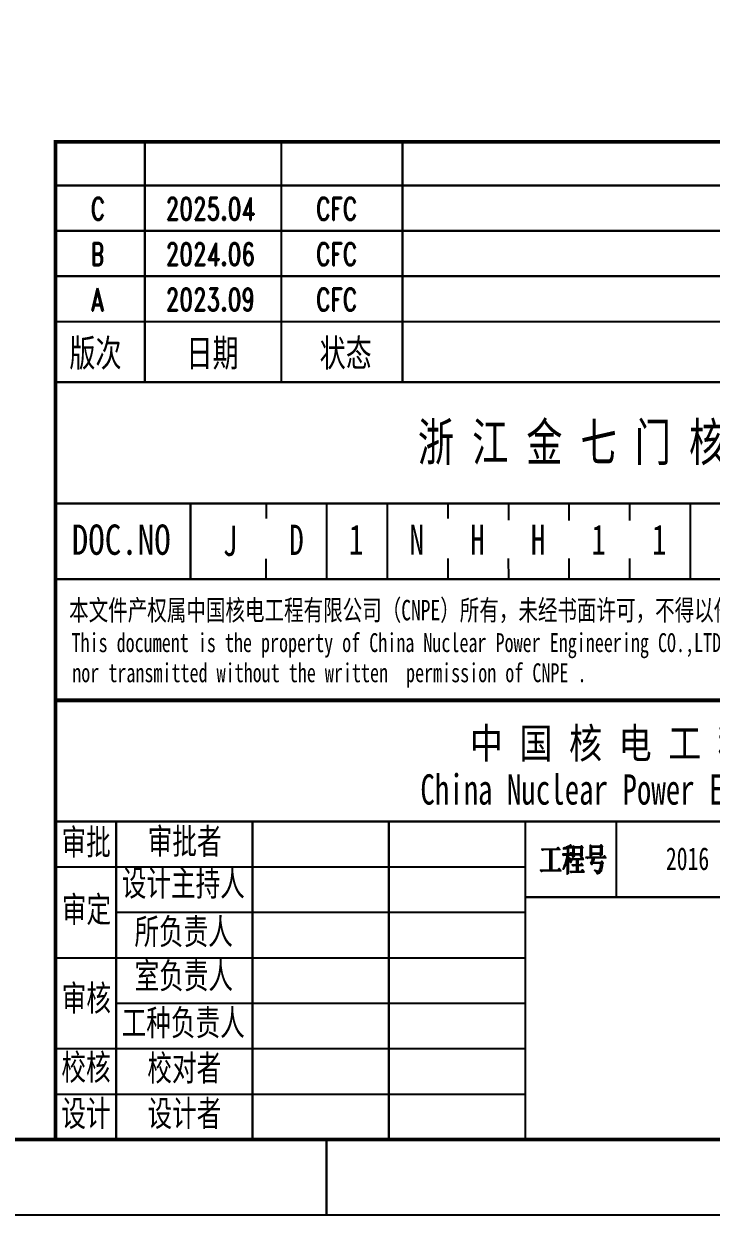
# Model space of a CAD drawing. Extents: x -146752 to 323108, y -93193 to -30118.
# Drawn here: x -45432 to -38630, y -93193 to -81393 of the extents above; entities that cross this region are included whole.
import ezdxf

# ---------------------------------------------------------------- set-up
doc = ezdxf.new("R2010")
doc.units = 0
doc.linetypes.add('CONTINOUS', pattern=[0])
doc.layers.get('0').update_dxf_attribs({"linetype": 'CONTINUOUS'})
for name, color, linetype in [('1', 7, 'CONTINUOUS'), ('BORDER', 7, 'CONTINUOUS'), ('TK', 4, 'CONTINUOUS'), ('图框', 4, 'CONTINOUS')]:
    doc.layers.add(name, color=color, linetype=linetype)
doc.styles.add('romand', font='romand.shx', dxfattribs={"width": 0.7, "height": 200, "bigfont": 'OCHINESE.shx'})
doc.styles.add('宋体', font='', dxfattribs={"width": 0.7})
doc.styles.get('宋体').set_extended_font_data('SimSun')

msp = doc.modelspace()

# ---------------------------------------------------------------- hatches: boundary and pattern name
at = {"layer": '1'}
h = msp.add_hatch(color=2, dxfattribs=at)
h.paths.add_polyline_path([(-40210.6, -89572.9), (-40128.4, -89572.9), (-40144.1, -89550.5), (-40155.5, -89566.5), (-40304.9, -89566.5), (-40298.1, -89576.5), (-40289.2, -89573.6), (-40280.3, -89572.9), (-40223.8, -89572.9), (-40223.8, -89777.8), (-40317.3, -89777.8), (-40310.2, -89787.8), (-40301.7, -89784.9), (-40292.8, -89784.2), (-40117.1, -89784.2), (-40133.8, -89760.4), (-40145.9, -89777.8), (-40210.6, -89777.8)])
h.paths.add_polyline_path([(-40041.6, -89685), (-40042, -89664), (-40042, -89654), (-40034.9, -89664.3), (-40029.5, -89675), (-40025.3, -89686), (-40024.2, -89689.2), (-40019.6, -89699.5), (-40014.6, -89696.3), (-40013.9, -89694.2), (-40011.8, -89682.5), (-40015, -89671.1), (-40015.7, -89670.4), (-40021.4, -89664), (-40029.2, -89657.6), (-40039.1, -89650.8), (-40042, -89649), (-40042, -89624.1), (-40005, -89624.1), (-40019.2, -89604.2), (-40028.8, -89617.7), (-40042, -89617.7), (-40042, -89555.5), (-40029.2, -89552.3), (-40019.6, -89550.1), (-40012.5, -89549.1), (-40010.3, -89549.1), (-40021.7, -89526.7), (-40027.1, -89532), (-40034.9, -89537.3), (-40045.2, -89543), (-40050.5, -89545.5), (-40060.8, -89549.8), (-40070.1, -89553.3), (-40079, -89556.2), (-40087.2, -89558.3), (-40090, -89559), (-40090, -89564), (-40077.9, -89562.2), (-40068, -89560.8), (-40059.4, -89559), (-40053, -89558), (-40053, -89617.7), (-40096.8, -89617.7), (-40090, -89628), (-40082.2, -89624.1), (-40055.9, -89624.1), (-40057.3, -89635.5), (-40059.4, -89647.6), (-40062.3, -89660.4), (-40065.5, -89673.6), (-40069, -89687.8), (-40072.2, -89699.2), (-40075.8, -89710.9), (-40079.7, -89722.7), (-40084.3, -89734.4), (-40088.9, -89746.5), (-40093.9, -89758.6), (-40096.1, -89762.9), (-40094.3, -89766.8), (-40082.9, -89747.6), (-40077.6, -89737.2), (-40072.6, -89726.2), (-40068, -89714.8), (-40063.3, -89703.1), (-40059.1, -89690.6), (-40055.2, -89677.8), (-40053, -89670.4), (-40053.4, -89687.8), (-40053.4, -89775.3), (-40053.7, -89786.7), (-40053.7, -89797.4), (-40054.1, -89807.3), (-40054.1, -89815.5), (-40040.9, -89806.6), (-40040.9, -89802), (-40041.3, -89795.6), (-40041.3, -89777.8), (-40041.6, -89766.4)])
h.paths.add_polyline_path([(-39908.9, -89559), (-39901.1, -89551.6), (-39913.2, -89534.1), (-39921, -89545.5), (-39985.1, -89545.5), (-39998.2, -89534.1), (-39997.9, -89547.3), (-39997.9, -89547.3), (-39997.5, -89560.8), (-39997.2, -89574), (-39997.2, -89602.4), (-39997.5, -89615.9), (-39997.5, -89629.1), (-39997.9, -89642.3), (-39998.2, -89646.5), (-39985.8, -89639.1), (-39985.8, -89624.1), (-39920.3, -89624.1), (-39920.3, -89640.5), (-39908.2, -89634.1), (-39908.2, -89626.6), (-39908.6, -89616.7), (-39908.6, -89604.2), (-39908.9, -89588.9)])
h.paths.add_polyline_path([(-39985.8, -89551.6), (-39920.3, -89551.6), (-39920.3, -89617.7), (-39985.8, -89617.7)], flags=16)
h.paths.add_polyline_path([(-39948.4, -89668.9), (-39895.1, -89668.9), (-39908.9, -89649), (-39918.6, -89662.9), (-40009.6, -89662.9), (-40002.5, -89672.9), (-39994.7, -89668.9), (-39959.8, -89668.9), (-39959.8, -89724.1), (-40004.3, -89724.1), (-39997.2, -89734), (-39989.3, -89730.5), (-39959.8, -89730.5), (-39959.8, -89789.2), (-40022.4, -89789.2), (-40015.7, -89799.1), (-40006.8, -89796.3), (-39998.2, -89795.2), (-39888.7, -89795.2), (-39903.6, -89774.2), (-39914.3, -89789.2), (-39948.4, -89789.2), (-39948.4, -89730.5), (-39899.3, -89730.5), (-39913.2, -89710.2), (-39922.8, -89724.1), (-39948.4, -89724.1)])
h.paths.add_polyline_path([(-39712.9, -89592.8), (-39712.9, -89550.5), (-39706.2, -89541.6), (-39718.3, -89526.7), (-39726.1, -89539.1), (-39812.9, -89539.1), (-39825.7, -89529.1), (-39825.3, -89541.9), (-39825.3, -89555.1), (-39825, -89568.6), (-39825, -89595.7), (-39825.3, -89609.2), (-39825.3, -89622.3), (-39825.7, -89634.8), (-39825.7, -89635.5), (-39812.9, -89629.1), (-39812.9, -89616.7), (-39725.4, -89616.7), (-39725.4, -89630.5), (-39712.2, -89622.7), (-39712.6, -89615.6), (-39712.6, -89605.6)])
h.paths.add_polyline_path([(-39812.9, -89545.5), (-39725.4, -89545.5), (-39725.4, -89610.2), (-39812.9, -89610.2)], flags=16)
h.paths.add_polyline_path([(-39787.3, -89655.4), (-39671, -89655.4), (-39687, -89633), (-39698.4, -89649), (-39867, -89649), (-39859.9, -89659), (-39852, -89655.4), (-39802.2, -89655.4), (-39805.1, -89669.7), (-39808.3, -89681.8), (-39809.3, -89685.3), (-39815, -89696.3), (-39819.7, -89701.7), (-39809.3, -89719.1), (-39801.5, -89707.7), (-39721.1, -89707.7), (-39723.3, -89728.7), (-39725.7, -89746.1), (-39728.2, -89760), (-39731.1, -89771), (-39733.9, -89778.2), (-39736.9, -89782.6), (-39742.8, -89784.6), (-39750.3, -89784.6), (-39759.5, -89782.8), (-39770.6, -89779.2), (-39780.5, -89775.3), (-39781.2, -89780.3), (-39770.6, -89787.8), (-39762.4, -89795.6), (-39757, -89803.8), (-39754.6, -89812.3), (-39754.2, -89814.1), (-39743.5, -89809.8), (-39735.7, -89805.5), (-39733.9, -89804.1), (-39726.8, -89797.4), (-39721.8, -89790.3), (-39719.7, -89785.3), (-39717.6, -89777.1), (-39715.1, -89766.1), (-39712.6, -89751.5), (-39710.1, -89734), (-39708, -89715.2), (-39699.1, -89706.7), (-39712.2, -89687.8), (-39721.8, -89701.7), (-39799.7, -89701.7)])

# ---------------------------------------------------------------- linework, layer by layer
at = {"color": 2, "linetype": 'Continuous'}
msp.add_line((-43783.7, -86143.5), (-43783.7, -86893.5), dxfattribs=at)
msp.add_lwpolyline([(-120037.9, -30118.5), (-30862.9, -30118.5), (-30862.9, -93193.5), (-120037.9, -93193.5)], close=True)
at = {"layer": '1', "color": 2}
for p, q in [((-45118.9, -87948.4), (-45118.9, -82561.3)), ((-43033.7, -86218.5), (-43033.7, -86218.5)), ((-42433.7, -86893.5), (-42433.7, -86143.5)), ((-41833.7, -86893.5), (-41833.7, -86143.5)), ((-41233.7, -86293.5), (-41233.7, -86143.5)), ((-40633.7, -86309), (-40633.7, -86143.5)), ((-40033.7, -86311.3), (-40033.7, -86143.5)), ((-39433.7, -86311.3), (-39433.7, -86143.5)), ((-38833.7, -86893.5), (-38833.7, -86143.5)), ((-43033.7, -86893.5), (-43033.7, -86692.5)), ((-41233.7, -86893.5), (-41233.7, -86689.8)), ((-40633.7, -86893.5), (-40634.4, -86689.8)), ((-40033.7, -86893.5), (-40034.4, -86689.8)), ((-39433.7, -86893.5), (-39433.7, -86689.8)), ((-31633.7, -86893.5), (-45133.7, -86893.5)), ((-45118.9, -89743.5), (-40468.9, -89743.5)), ((-44518.9, -90193.5), (-40468.9, -90193.5)), ((-45118.9, -90643.5), (-40468.9, -90643.5)), ((-44518.9, -91093.5), (-40468.9, -91093.5)), ((-45118.9, -91543.5), (-40468.9, -91543.5)), ((-45118.9, -91993.5), (-40468.9, -91993.5)), ((-31618.9, -92443.5), (-45118.9, -92443.5)), ((-31618.9, -92443.5), (-45118.9, -92443.5))]:
    msp.add_line(p, q, dxfattribs=at)
at = {"layer": '1', "color": 2, "const_width": 37.5}
for points in [[(-45118.9, -92443.5), (-31618.9, -92443.5), (-31618.9, -82561.3), (-45118.9, -82561.3)], [(-45118.9, -88093.5), (-31618.9, -88093.5), (-31618.9, -92443.5), (-45118.9, -92443.5)]]:
    msp.add_lwpolyline(points, close=True, dxfattribs=at)
at = {"layer": '1', "color": 2}
for points, const_width in [([(-44233.7, -82543.5), (-44233.7, -84943.5)], 22.5), ([(-42883.7, -82543.5), (-42883.7, -84943.5)], 22.5), ([(-41683.7, -82543.5), (-41683.7, -84943.5)], 22.5), ([(-45133.7, -82993.5), (-31633.7, -82993.5)], 22.5), ([(-45133.7, -83443.5), (-31633.7, -83443.5)], 22.5), ([(-45133.7, -83893.5), (-31633.7, -83893.5)], 22.5), ([(-45133.7, -84343.5), (-31633.7, -84343.5)], 22.5), ([(-45133.7, -84943.5), (-31633.7, -84943.5)], 22.5), ([(-45133.7, -86143.5), (-31633.7, -86143.5)], 22.5), ([(-43783.7, -86143.5), (-43783.7, -86893.5)], 22.5), ([(-45133.7, -86893.5), (-31633.7, -86893.5)], 22.5), ([(-45118.9, -86893.5), (-31618.9, -86893.5)], 22.5), ([(-45118.9, -89293.5), (-31618.9, -89293.5)], 22.5), ([(-44518.9, -89293.5), (-44518.9, -92443.5)], 22.5), ([(-43168.9, -89293.5), (-43168.9, -92443.5)], 22.5), ([(-41818.9, -89293.5), (-41818.9, -92443.5)], 22.5), ([(-40468.9, -89293.5), (-40468.9, -92443.5)], 22.5), ([(-39568.9, -89293.5), (-39568.9, -90043.5)], 18.7), ([(-40468.9, -90043.5), (-31618.9, -90043.5)], 22.5)]:
    msp.add_lwpolyline(points, dxfattribs=dict(at, const_width=const_width))
for points in [[(-40292.8, -89784.2), (-40301.7, -89784.9), (-40310.2, -89787.8), (-40317.3, -89777.8), (-40223.8, -89777.8), (-40223.8, -89572.9), (-40280.3, -89572.9), (-40289.2, -89573.6), (-40298.1, -89576.5), (-40304.9, -89566.5), (-40155.5, -89566.5), (-40144.1, -89550.5), (-40128.4, -89572.9), (-40210.6, -89572.9), (-40210.6, -89777.8), (-40145.9, -89777.8), (-40133.8, -89760.4), (-40117.1, -89784.2)], [(-40025.3, -89686), (-40024.2, -89689.2), (-40019.6, -89699.5), (-40014.6, -89696.3), (-40013.9, -89694.2), (-40011.8, -89682.5), (-40015, -89671.1), (-40015.7, -89670.4), (-40021.4, -89664), (-40029.2, -89657.6), (-40039.1, -89650.8), (-40042, -89649), (-40042, -89624.1), (-40005, -89624.1), (-40019.2, -89604.2), (-40028.8, -89617.7), (-40042, -89617.7), (-40042, -89555.5), (-40029.2, -89552.3), (-40019.6, -89550.1), (-40012.5, -89549.1), (-40010.3, -89549.1), (-40021.7, -89526.7), (-40027.1, -89532), (-40034.9, -89537.3), (-40045.2, -89543), (-40050.5, -89545.5), (-40060.8, -89549.8), (-40070.1, -89553.3), (-40079, -89556.2), (-40087.2, -89558.3), (-40090, -89559), (-40090, -89564), (-40077.9, -89562.2), (-40068, -89560.8), (-40059.4, -89559), (-40053, -89558), (-40053, -89617.7), (-40096.8, -89617.7), (-40090, -89628), (-40082.2, -89624.1), (-40055.9, -89624.1), (-40057.3, -89635.5), (-40059.4, -89647.6), (-40062.3, -89660.4), (-40065.5, -89673.6), (-40069, -89687.8), (-40072.2, -89699.2), (-40075.8, -89710.9), (-40079.7, -89722.7), (-40084.3, -89734.4), (-40088.9, -89746.5), (-40093.9, -89758.6), (-40096.1, -89762.9), (-40094.3, -89766.8), (-40082.9, -89747.6), (-40077.6, -89737.2), (-40072.6, -89726.2), (-40068, -89714.8), (-40063.3, -89703.1), (-40059.1, -89690.6), (-40055.2, -89677.8), (-40053, -89670.4), (-40053.4, -89687.8), (-40053.4, -89775.3), (-40053.7, -89786.7), (-40053.7, -89797.4), (-40054.1, -89807.3), (-40054.1, -89815.5), (-40040.9, -89806.6), (-40040.9, -89802), (-40041.3, -89795.6), (-40041.3, -89777.8), (-40041.6, -89766.4), (-40041.6, -89685), (-40042, -89664), (-40042, -89654), (-40034.9, -89664.3), (-40029.5, -89675)], [(-39985.8, -89617.7), (-39985.8, -89551.6), (-39920.3, -89551.6), (-39920.3, -89617.7)], [(-39812.9, -89539.1), (-39726.1, -89539.1), (-39718.3, -89526.7), (-39706.2, -89541.6), (-39712.9, -89550.5), (-39712.9, -89592.8), (-39712.6, -89605.6), (-39712.6, -89615.6), (-39712.2, -89622.7), (-39725.4, -89630.5), (-39725.4, -89616.7), (-39812.9, -89616.7), (-39812.9, -89629.1), (-39825.7, -89635.5), (-39825.7, -89634.8), (-39825.3, -89622.3), (-39825.3, -89609.2), (-39825, -89595.7), (-39825, -89568.6), (-39825.3, -89555.1), (-39825.3, -89541.9), (-39825.7, -89529.1)], [(-39812.9, -89610.2), (-39812.9, -89545.5), (-39725.4, -89545.5), (-39725.4, -89610.2)], [(-39948.4, -89724.1), (-39922.8, -89724.1), (-39913.2, -89710.2), (-39899.3, -89730.5), (-39948.4, -89730.5), (-39948.4, -89789.2), (-39914.3, -89789.2), (-39903.6, -89774.2), (-39888.7, -89795.2), (-39998.2, -89795.2), (-40006.8, -89796.3), (-40015.7, -89799.1), (-40022.4, -89789.2), (-39959.8, -89789.2), (-39959.8, -89730.5), (-39989.3, -89730.5), (-39997.2, -89734), (-40004.3, -89724.1), (-39959.8, -89724.1), (-39959.8, -89668.9), (-39994.7, -89668.9), (-40002.5, -89672.9), (-40009.6, -89662.9), (-39918.6, -89662.9), (-39908.9, -89649), (-39895.1, -89668.9), (-39948.4, -89668.9)], [(-39859.9, -89659), (-39867, -89649), (-39698.4, -89649), (-39687, -89633), (-39671, -89655.4), (-39787.3, -89655.4), (-39799.7, -89701.7), (-39721.8, -89701.7), (-39712.2, -89687.8), (-39699.1, -89706.7), (-39708, -89715.2), (-39710.1, -89734), (-39712.6, -89751.5), (-39715.1, -89766.1), (-39717.6, -89777.1), (-39719.7, -89785.3), (-39721.8, -89790.3), (-39726.8, -89797.4), (-39733.9, -89804.1), (-39735.7, -89805.5), (-39743.5, -89809.8), (-39754.2, -89814.1), (-39754.6, -89812.3), (-39757, -89803.8), (-39762.4, -89795.6), (-39770.6, -89787.8), (-39781.2, -89780.3), (-39780.5, -89775.3), (-39770.6, -89779.2), (-39759.5, -89782.8), (-39750.3, -89784.6), (-39742.8, -89784.6), (-39737.5, -89782.8), (-39736.8, -89782.4), (-39733.9, -89778.2), (-39731.1, -89771), (-39728.2, -89760), (-39725.7, -89746.1), (-39723.3, -89728.7), (-39721.1, -89707.7), (-39801.5, -89707.7), (-39809.3, -89719.1), (-39819.7, -89701.7), (-39815, -89696.3), (-39809.3, -89685.3), (-39808.3, -89681.8), (-39805.1, -89669.7), (-39802.2, -89655.4), (-39852, -89655.4)]]:
    msp.add_lwpolyline(points, close=True, dxfattribs=at)
for points in [[(-39997.9, -89547.3), (-39998.2, -89534.1)], [(-39998.2, -89534.1), (-39985.1, -89545.5), (-39921, -89545.5), (-39913.2, -89534.1), (-39901.1, -89551.6), (-39908.9, -89559), (-39908.9, -89588.9), (-39908.6, -89604.2), (-39908.6, -89616.7), (-39908.2, -89626.6), (-39908.2, -89634.1), (-39920.3, -89640.5), (-39920.3, -89624.1), (-39985.8, -89624.1), (-39985.8, -89639.1), (-39998.2, -89646.5), (-39997.9, -89642.3), (-39997.5, -89629.1), (-39997.5, -89615.9), (-39997.2, -89602.4), (-39997.2, -89574), (-39997.5, -89560.8), (-39997.9, -89547.3)]]:
    msp.add_lwpolyline(points, dxfattribs=at)
at = {"layer": 'BORDER', "color": 2}
msp.add_line((-43033.7, -86143.5), (-43034.4, -86293.5), dxfattribs=at)
at = {"layer": 'TK', "color": 4, "const_width": 37.5}
msp.add_lwpolyline([(-118162.9, -30868.5), (-31618.9, -30868.5), (-31618.9, -92443.5), (-118162.9, -92443.5)], close=True, dxfattribs=at)
at = {"layer": 'TK', "color": 4, "flags": 128}
for points in [[(-42436.9, -92443.5), (-42436.9, -93193.5)], [(-42436.9, -93193.5), (-42436.9, -92443.5)], [(-30862.9, -93193.5), (-120037.9, -93193.5)]]:
    msp.add_lwpolyline(points, dxfattribs=at)
at = {"layer": '图框', "color": 2}
msp.add_line((-31618.9, -92443.5), (-45118.9, -92443.5), dxfattribs=at)

# ---------------------------------------------------------------- texts
at = {"color": 2, "style": '宋体', "width": 0.7}
msp.add_text('浙 江 金 七 门 核 电 厂 1、2 号 机 组', height=375, dxfattribs=at).set_placement((-41532.4, -85723.6))
at = {"color": 2, "linetype": 'Continuous', "attachment_point": 5, "style": '宋体'}
for s, width, insert, char_height in [('J', 433.11, (-43391, -86516), 300), ('D', 507.008, (-42733.3, -86504.3), 300), ('1', 507.008, (-42143.5, -86502.7), 300), ('N', 507.008, (-41543.5, -86502.7), 300), ('H', 7499.993, (-40943.5, -86502.7), 300), ('H', 507.008, (-40343.5, -86502.7), 300), ('1', 507.008, (-39743.5, -86502.7), 300), ('1', 507.008, (-39143.5, -86502.7), 300), ('2016', 1298.159, (-38863.7, -89663.8), 225)]:
    msp.add_mtext_dynamic_manual_height_columns(s, width=width, gutter_width=75, heights=[0], dxfattribs=dict(at, insert=insert, char_height=char_height))
at = {"color": 2, "char_height": 255, "attachment_point": 1, "style": '宋体'}
for s, width, heights, insert in [('\\pi278.89926;审批者', 1289.649, [0], (-44484.9, -89361.6)), ('\\pi60.01667;审批', 600, [332.9], (-45118.9, -89370.1)), ('\\pi22.55343;设计主持人', 1289.649, [0], (-44484.9, -89776.3)), ('\\pi63.4875;审定', 600, [0], (-45118.9, -90036.9)), ('\\pi147.50343;所负责人', 1289.649, [0], (-44484.9, -90256.2)), ('\\pi149.48676;室负责人', 1289.649, [0], (-44484.9, -90693.7)), ('\\pi62.49583;审核', 600, [0], (-45118.9, -90915.3)), ('\\pi22.05759;工种负责人', 1289.649, [0], (-44484.9, -91158.4)), ('\\pi59.025;校核', 600, [0], (-45118.9, -91599.9)), ('\\pi275.42843;校对者', 1289.649, [331.5], (-44484.9, -91607.3)), ('\\pi58.52917;设计', 600, [0], (-45118.9, -92057.4)), ('\\pi276.91593;设计者', 1289.649, [331.5], (-44484.9, -92057.4))]:
    msp.add_mtext_dynamic_manual_height_columns(s, width=width, gutter_width=75, heights=heights, dxfattribs=dict(at, insert=insert))
at = {"layer": '1', "color": 2, "style": '宋体'}
for s, height, width, p in [('版次', 270, 0.7, (-44981.1, -84788.4)), ('日期 ', 270, 0.7, (-43822.1, -84788.4)), ('状态', 270, 0.7, (-42504.1, -84788.4)), ('DOC.NO', 300, 0.8, (-44957.8, -86652.4)), ('中 国 核 电 工 程 有 限 公 司', 300, 0.8, (-41018.1, -88668.8)), ('China Nuclear Power Engineering Co., Ltd', 300, 0.7, (-41507.8, -89126.6))]:
    msp.add_text(s, height=height, dxfattribs=dict(at, width=width)).set_placement(p)
at = {"layer": '1', "color": 2, "ltscale": 0.8, "style": '宋体', "width": 0.7}
for s, height, p in [('本文件产权属中国核电工程有限公司（CNPE）所有，未经书面许可，不得以任何方式复制、传播、发表和外传。', 202.5, (-44983.8, -87301.5)), ('This document is the property of China Nuclear Power Engineering CO.,LTD (CNPE) , no part of this document may be', 187.5, (-44960.1, -87616.1)), ('nor transmitted without the written  permission of CNPE .', 187.5, (-44953, -87914.5))]:
    msp.add_text(s, height=height, dxfattribs=at).set_placement(p)
at = {"layer": 'TK', "color": 6, "style": 'romand', "width": 0.7}
for s, p in [('C', (-44769.9, -83337.2)), ('2025.04', (-44028.2, -83337.2)), ('CFC', (-42538.5, -83337.2))]:
    msp.add_text(s, height=225, dxfattribs=at).set_placement(p)
at = {"layer": 'TK', "color": 2, "style": 'romand', "width": 0.7}
for s, p in [('B', (-44769.9, -83787.2)), ('2024.06', (-44028.2, -83787.2)), ('CFC', (-42538.5, -83787.2)), ('A', (-44769.9, -84237.2)), ('2023.09', (-44028.2, -84237.2)), ('CFC', (-42538.5, -84237.2))]:
    msp.add_text(s, height=225, dxfattribs=at).set_placement(p)

doc.saveas('drawing.dxf')
